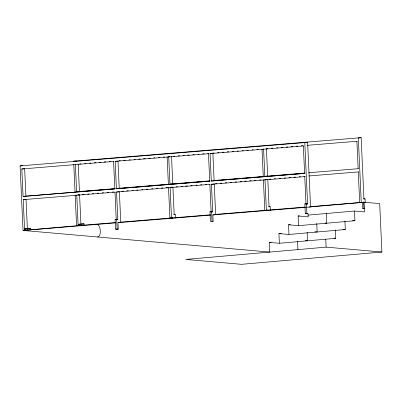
<?xml version="1.0" encoding="UTF-8"?>
<svg xmlns="http://www.w3.org/2000/svg" width="402" height="402" viewBox="0 0 402 402"><rect width="100%" height="100%" fill="white"/><g stroke="black" fill="none" stroke-linecap="round" stroke-linejoin="round"><path stroke-width="0.6" d="M271.159 242.23L269.32 242.391L269.762 252.074L23.03 230.446L20.1 165.885L22.919 165.634M76.455 160.946L73.636 161.192L361.152 137.675L363.936 199.01L365.061 198.91L365.227 202.543M308.962 207.06L310.545 206.929L307.615 142.368L304.796 142.615L307.58 203.95L304.862 203.904L305.299 213.593L308.022 213.633L308.168 216.859L298.128 215.98L298.565 225.663L354.921 220.723L354.479 211.04L307.927 215.12M361.152 137.675L358.333 137.921L361.262 202.482L359.684 202.613L358.288 171.945M21.829 168.981L24.648 168.734L25.894 196.176L23.075 196.422L21.829 168.981L113.912 161.438M115.168 161.353L117.987 161.107L119.233 188.543L116.414 188.789L115.168 161.353L208.804 153.685M210.09 180.799L169.951 184.101L168.704 156.659L169.835 156.559M210.055 153.599L212.874 153.348L214.12 180.789L211.301 181.036L210.055 153.599L303.691 145.926M75.365 164.287L76.611 191.729L79.43 191.483L78.184 164.041M169.951 184.101L172.77 183.85L171.523 156.413M263.591 148.906L264.838 176.342L267.657 176.096L266.41 148.66M24.612 230.316L23.221 199.648L26.04 199.402L27.371 228.773L24.552 229.019L30.472 228.522L30.582 229.813M77.882 194.859L79.013 194.759M116.565 192.02L119.379 191.774L120.771 222.442L117.957 222.688L118.248 229.145L117.123 229.24L115.53 229.1L115.093 219.552L117.816 219.592L116.565 192.02L210.196 184.347M171.227 187.226L172.352 187.131M211.447 184.262L214.266 184.015L215.658 214.683L212.839 214.929L213.135 221.386L212.01 221.487L210.412 221.346L209.98 211.799L212.703 211.839L211.447 184.262L305.083 176.594M263.405 179.699L264.797 210.367L266.375 210.241L264.983 179.573L266.114 179.473M115.093 219.552L117.816 219.592M175.458 218.165L175.297 214.603L174.172 214.703L172.915 187.081M270.345 210.336L270.179 206.723L269.054 206.824L267.802 179.322M209.98 211.799L212.703 211.839M304.862 203.904L307.58 203.95M30.472 228.522L27.653 228.768L27.768 230.06L80.968 225.376L79.385 225.507M84.008 223.829L81.189 224.075L81.304 225.366L84.118 225.12L84.008 223.829L78.088 224.326L80.908 224.08L79.576 194.709M24.16 230.346L23.03 230.446L115.766 222.864M168.518 187.458L169.91 218.125L172.729 217.874L120.314 222.16M169.91 218.125L210.387 214.799M264.797 210.367L305.274 207.045M306.6 207.276L364.081 202.236L379.699 203.603L381.9 252.029L241.577 264.325L185.794 259.436L326.117 247.135L381.9 252.029M115.53 229.1L118.248 229.145M305.299 213.593L308.022 213.633M310.249 206.638L362.498 202.367L362.78 208.553L363.905 208.452L363.604 201.794M298.128 215.98L299.349 215.874M344.931 221.055L345.318 229.527L288.963 234.466L288.525 224.783L290.36 224.623M335.333 229.859L335.715 238.331L279.365 243.27L278.923 233.587L281.375 233.371M20.1 165.885L307.615 142.368M79.732 163.931L80.983 163.83M84.727 163.524L85.978 163.423M89.721 163.117L90.968 163.016M94.41 162.715L95.962 162.604M99.405 162.307L100.957 162.197M104.078 161.941L105.952 161.79M109.394 161.493L110.947 161.383M119.062 160.72L120.309 160.614M123.751 160.318L125.303 160.207M129.047 159.901L130.298 159.8M134.042 159.493L135.288 159.393M138.73 159.091L140.283 158.981M143.403 158.73L145.278 158.574M148.72 158.277L150.273 158.167M153.715 157.87L154.961 157.765M158.388 157.504L159.956 157.358M163.378 157.097L164.629 156.991M168.704 156.659L169.951 156.559M173.393 156.262L174.634 156.157M178.036 155.896L179.609 155.75M183.016 155.489L184.257 155.388M187.699 155.092L189.231 154.981M192.965 154.675L194.211 154.574M197.94 154.273L199.186 154.167M202.628 153.871L204.161 153.76M207.603 153.463L209.14 153.353M212.578 153.056L214.115 152.946M217.552 152.649L219.09 152.544M222.2 152.288L224.065 152.137M227.175 151.881L228.753 151.735M232.482 151.428L233.728 151.328M237.13 151.067L238.376 150.966M242.104 150.66L243.351 150.559M246.788 150.263L248.325 150.152M252.059 149.845L253.3 149.745M257.034 149.438L258.28 149.338M266.702 148.65L267.948 148.549M271.385 148.253L272.923 148.142M276.656 147.835L277.898 147.735M281.34 147.439L282.877 147.328M286.314 147.031L287.852 146.921M290.963 146.665L292.827 146.514M296.269 146.217L297.802 146.107M301.244 145.81L302.781 145.7M307.133 145.343L357.227 141.233M76.611 191.729L115.314 188.563M119.057 188.257L168.689 184.186M213.824 180.498L263.586 176.428M264.838 176.342L304.977 173.046M308.711 172.739L358.473 168.674M25.894 196.176L115.158 188.88M119.233 188.543L210.05 181.121M214.12 180.789L304.937 173.368M23.075 196.422L114.836 188.92L113.59 161.483M116.414 188.789L209.718 181.166L208.472 153.725M211.301 181.036L304.605 173.408L303.359 145.971M78.003 194.854L79.254 194.754M82.375 194.498L84.249 194.342M87.691 194.045L88.937 193.945M92.365 193.679L93.611 193.578M97.354 193.272L98.606 193.171M102.048 192.875L103.6 192.764M107.043 192.463L108.59 192.352M112.339 192.05L113.585 191.945M121.7 191.282L123.575 191.131M126.695 190.875L128.263 190.729M132.012 190.422L133.258 190.322M136.68 190.061L137.931 189.955M141.675 189.649L142.926 189.548M146.368 189.252L147.916 189.141M151.665 188.834L152.911 188.734M156.353 188.432L157.906 188.322M161.348 188.025L162.9 187.915M166.021 187.659L167.589 187.513M171.342 187.226L172.589 187.126M176.026 186.824L177.563 186.719M181.006 186.417L182.538 186.312M185.649 186.056L187.518 185.905M190.628 185.649L192.201 185.503M195.93 185.196L197.176 185.096M200.578 184.835L201.824 184.734M205.553 184.428L206.799 184.327M215.507 183.613L216.753 183.513M220.19 183.217L221.728 183.106M225.165 182.809L226.703 182.699M230.145 182.402L231.678 182.292M235.12 181.995L236.657 181.885M240.094 181.588L241.632 181.478M244.743 181.227L246.315 181.081M249.717 180.82L251.29 180.674M254.401 180.418L255.938 180.312M259.672 180.006L260.913 179.905M264.983 179.573L266.23 179.468M269.34 179.217L270.913 179.071M274.315 178.81L275.561 178.709M279.289 178.403L280.536 178.302M284.269 177.996L285.51 177.895M288.953 177.594L290.49 177.488M293.927 177.187L295.465 177.081M299.199 176.774L300.44 176.674M303.882 176.377L305.123 176.272M308.857 175.97L358.619 171.9M23.221 199.648L115.304 192.106M82.018 225.291L115.319 222.567M215.361 214.392L267.611 210.12M81.304 225.366L76.566 225.753L75.174 195.04M117.957 222.688L210.638 215.11M212.839 214.929L305.525 207.357M363.468 198.769L365.061 198.91M362.78 208.553L364.373 208.693M354.479 211.04L364.524 211.919L364.081 202.236M268.586 206.588L270.179 206.723M352.559 220.517L354.921 220.723M324.972 223.04L326.741 223.195L326.303 213.507M173.704 214.462L175.297 214.603M342.956 229.321L345.318 229.527M288.525 224.783L298.565 225.663M212.07 221.296L213.135 221.386M314.776 231.793L317.143 231.999L316.756 223.522M333.946 238.175L335.715 238.331M278.923 233.587L288.963 234.466M305.178 240.597L307.54 240.803L307.153 232.326M269.32 242.391L279.365 243.27M356.896 141.278L358.142 168.714M325.756 239.265L326.117 247.135M306.455 204.045L306.892 213.728M304.751 176.639L305.987 203.809M297.555 241.135L297.937 249.607M262.009 149.031L263.255 176.473M211.573 211.934L212.01 221.487M209.869 184.392L211.105 211.698M170.101 187.327L171.493 217.995M167.126 156.79L168.373 184.227M116.686 219.693L117.123 229.24M114.982 192.151L116.223 219.452M76.757 194.955L78.149 225.622M73.777 164.323L75.058 192.533M25.763 228.316L25.823 229.572M96.952 224.401A6.311 3.08 85 0 1 100.339 230.964A6.311 3.08 85 0 1 97.52 236.974"/></g></svg>
